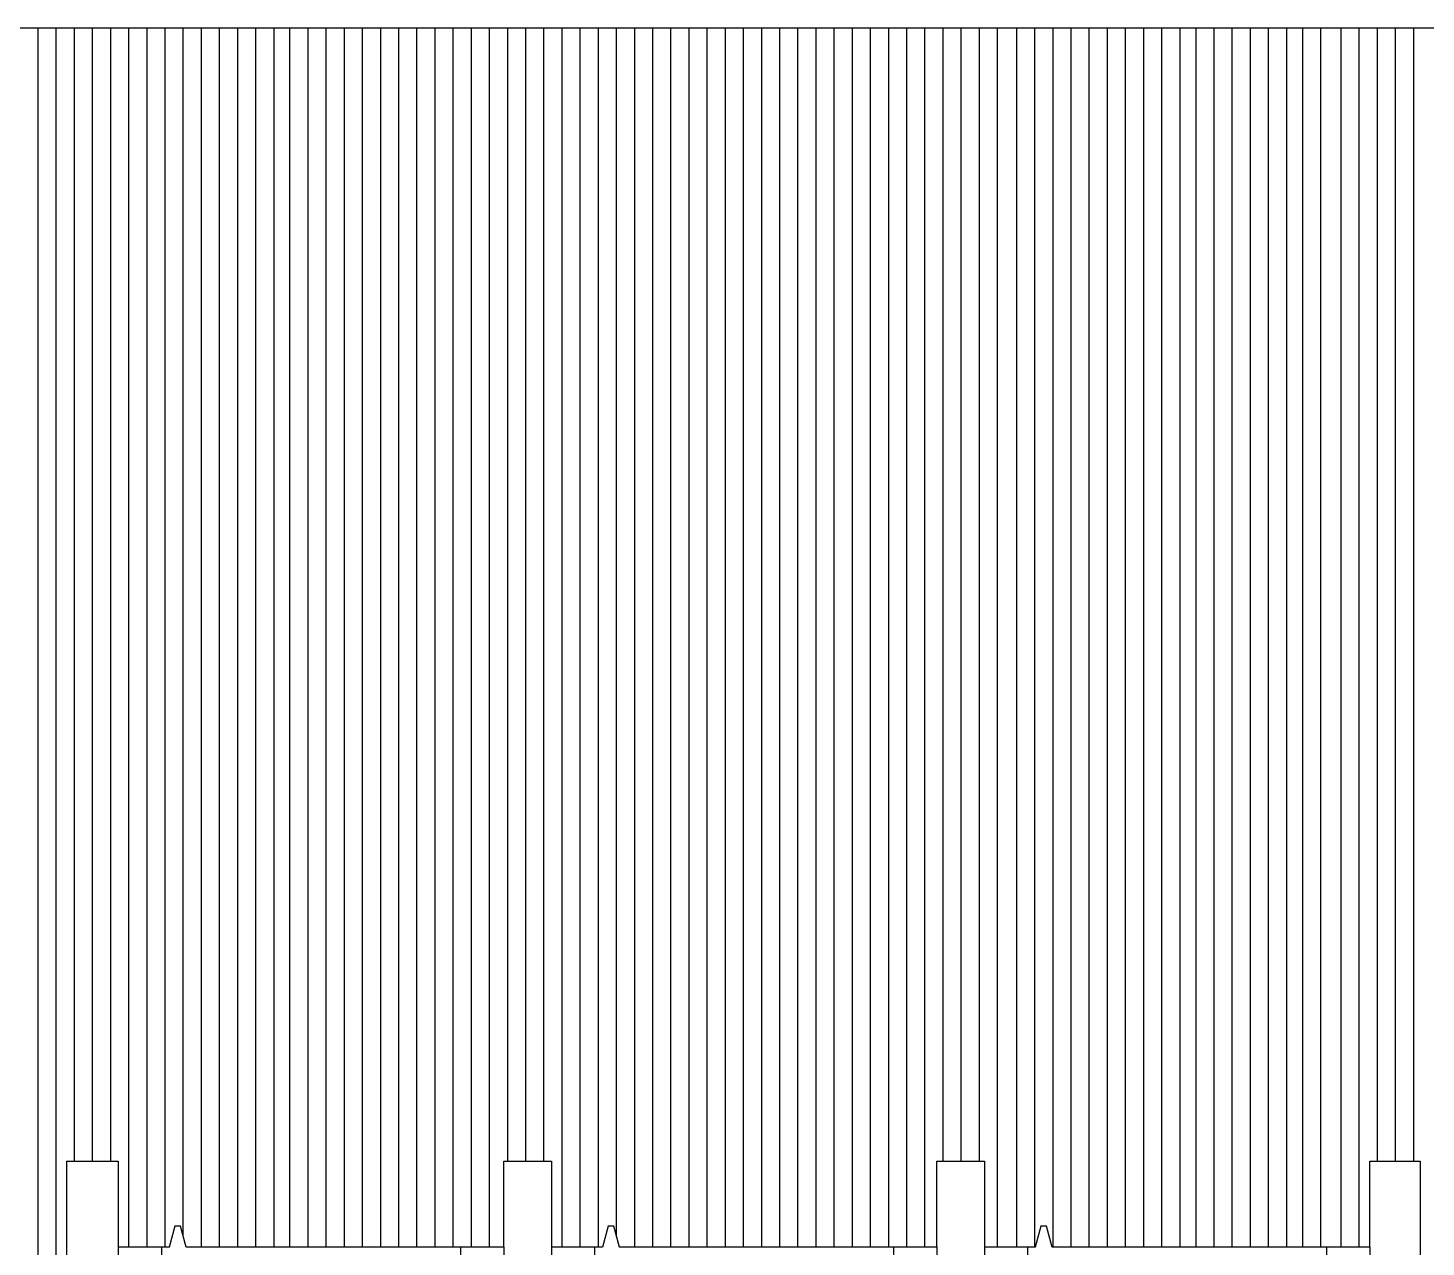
# Model space of a CAD drawing. Header units: inches. Extents: x -1050 to 2326, y -960 to 1416.
# Drawn here: x 820.4 to 881.5, y 998.4 to 1051.7 of the extents above; entities that cross this region are included whole.
import ezdxf

# ---------------------------------------------------------------- set-up
doc = ezdxf.new("R2010")
doc.units = ezdxf.units.IN
doc.header["$LTSCALE"] = 10
doc.layers.get('0').update_dxf_attribs({"linetype": 'CONTINUOUS'})
doc.layers.add('PSYMS', color=7, linetype='CONTINUOUS')

# ---------------------------------------------------------------- blocks, each defined once
blk = doc.blocks.new('E0919202')
for p, q in [((-0.4323, 6.437), (4.8377, 6.437)), ((0.9879, 0.8931), (0.9879, 6.437)), ((1.0191, 0.9273), (1.0191, 6.437)), ((1.0504, 4.4845), (1.0504, 6.437)), ((1.0816, 4.4845), (1.0816, 6.437)), ((1.1129, 4.4845), (1.1129, 6.437)), ((1.1441, 4.3369), (1.1441, 6.437)), ((1.1754, 4.3369), (1.1754, 6.437)), ((1.2066, 4.3369), (1.2066, 6.437)), ((1.2379, 4.3553), (1.2379, 6.437)), ((1.2691, 4.3369), (1.2691, 6.437)), ((1.3004, 4.3369), (1.3004, 6.437)), ((1.3316, 4.3369), (1.3316, 6.437)), ((1.3629, 4.3369), (1.3629, 6.437)), ((1.3941, 4.3369), (1.3941, 6.437)), ((1.4216, 4.3369), (1.4216, 6.437)), ((1.4529, 4.3369), (1.4529, 6.437)), ((1.4841, 4.3369), (1.4841, 6.437)), ((1.5154, 4.3369), (1.5154, 6.437)), ((1.5466, 4.3369), (1.5466, 6.437)), ((1.5779, 4.3369), (1.5779, 6.437)), ((1.6091, 4.3369), (1.6091, 6.437)), ((1.6404, 4.3369), (1.6404, 6.437)), ((1.6716, 4.3369), (1.6716, 6.437)), ((1.7029, 4.3369), (1.7029, 6.437)), ((1.7341, 4.3369), (1.7341, 6.437)), ((1.7654, 4.3369), (1.7654, 6.437)), ((1.7966, 4.4845), (1.7966, 6.437)), ((1.8279, 4.4845), (1.8279, 6.437)), ((1.8591, 4.4845), (1.8591, 6.437)), ((1.8904, 4.3369), (1.8904, 6.437)), ((1.9216, 4.3369), (1.9216, 6.437)), ((1.9529, 4.3369), (1.9529, 6.437)), ((1.9841, 4.3543), (1.9841, 6.437)), ((2.0154, 4.3369), (2.0154, 6.437)), ((2.0466, 4.3369), (2.0466, 6.437)), ((2.0779, 4.3369), (2.0779, 6.437)), ((2.1091, 4.3369), (2.1091, 6.437)), ((2.1404, 4.3369), (2.1404, 6.437)), ((2.1716, 4.3369), (2.1716, 6.437)), ((2.2029, 4.3369), (2.2029, 6.437)), ((2.2341, 4.3369), (2.2341, 6.437)), ((2.2654, 4.3369), (2.2654, 6.437)), ((2.2966, 4.3369), (2.2966, 6.437)), ((2.3279, 4.3369), (2.3279, 6.437)), ((2.3591, 4.3369), (2.3591, 6.437)), ((2.3904, 4.3369), (2.3904, 6.437)), ((2.4216, 4.3369), (2.4216, 6.437)), ((2.4529, 4.3369), (2.4529, 6.437)), ((2.4841, 4.3369), (2.4841, 6.437)), ((2.5154, 4.3369), (2.5154, 6.437)), ((2.5466, 4.4845), (2.5466, 6.437)), ((2.5779, 4.4845), (2.5779, 6.437)), ((2.6091, 4.4845), (2.6091, 6.437)), ((2.6404, 4.3369), (2.6404, 6.437)), ((2.6735, 4.3369), (2.6735, 6.437)), ((2.7048, 4.3369), (2.7048, 6.437)), ((2.736, 4.3369), (2.736, 6.437)), ((2.7673, 4.3369), (2.7673, 6.437)), ((2.7985, 4.3369), (2.7985, 6.437)), ((2.8298, 4.3369), (2.8298, 6.437)), ((2.861, 4.3369), (2.861, 6.437)), ((2.8923, 4.3369), (2.8923, 6.437)), ((2.9235, 4.3369), (2.9235, 6.437)), ((2.9548, 4.3369), (2.9548, 6.437)), ((2.9823, 4.3369), (2.9823, 6.437)), ((3.0135, 4.3369), (3.0135, 6.437)), ((3.0448, 4.3369), (3.0448, 6.437)), ((3.076, 4.3369), (3.076, 6.437)), ((3.1073, 4.3369), (3.1073, 6.437)), ((3.1385, 4.3369), (3.1385, 6.437)), ((3.166, 4.3369), (3.166, 6.437)), ((3.1973, 4.3369), (3.1973, 6.437)), ((3.2323, 4.3369), (3.2323, 6.437)), ((3.2635, 4.3369), (3.2635, 6.437)), ((3.2948, 4.4845), (3.2948, 6.437)), ((3.326, 4.4845), (3.326, 6.437)), ((3.3573, 4.4845), (3.3573, 6.437)), ((1.0369, 4.4845), (1.0369, 1.3595)), ((1.0369, 4.4845), (1.0369, 1.3595)), ((1.0369, 4.4845), (1.0369, 4.422)), ((1.0369, 4.4845), (1.1259, 4.4845)), ((1.0369, 4.4845), (1.1259, 4.4845)), ((1.1259, 4.4845), (1.1259, 4.3369)), ((1.1259, 4.4845), (1.1259, 4.422)), ((1.7899, 4.4845), (1.8719, 4.4845)), ((1.7899, 4.4845), (1.8719, 4.4845)), ((1.7899, 4.3369), (1.7899, 4.4845)), ((1.7899, 4.422), (1.7899, 4.4845)), ((1.8719, 4.4845), (1.8719, 1.3595)), ((1.8719, 4.4845), (1.8719, 1.3595)), ((1.8719, 4.4845), (1.8719, 4.422)), ((2.5359, 4.3369), (2.5359, 4.4845)), ((2.5359, 4.4845), (2.6179, 4.4845)), ((2.5359, 4.4845), (2.6179, 4.4845)), ((2.5359, 4.422), (2.5359, 4.4845)), ((2.6179, 4.4845), (2.6179, 1.3595)), ((2.6179, 4.4845), (2.6179, 4.422)), ((3.2815, 4.3369), (3.2815, 4.4845)), ((3.2815, 4.4845), (3.3685, 4.4845)), ((3.2815, 4.4845), (3.3685, 4.4845)), ((3.2815, 4.422), (3.2815, 4.4845)), ((3.3685, 4.4845), (3.3685, 1.3595)), ((3.3685, 4.4845), (3.3685, 1.3595)), ((3.3685, 4.4845), (3.3685, 4.422)), ((1.1259, 4.422), (1.1259, 4.3369)), ((1.2235, 4.3725), (1.2137, 4.336)), ((1.2333, 4.3725), (1.2235, 4.3725)), ((1.243, 4.336), (1.2333, 4.3725)), ((1.9695, 4.3725), (1.9597, 4.336)), ((1.9793, 4.3725), (1.9695, 4.3725)), ((1.989, 4.336), (1.9793, 4.3725)), ((2.7151, 4.3725), (2.7053, 4.336)), ((2.7249, 4.3725), (2.7151, 4.3725)), ((2.7346, 4.336), (2.7249, 4.3725)), ((1.1259, 4.3369), (1.214, 4.3369)), ((1.1259, 4.3369), (1.1263, 2.762)), ((1.1259, 4.3369), (1.214, 4.3369)), ((1.2004, 4.3369), (1.2004, 4.207)), ((1.2428, 4.3369), (1.7899, 4.3369)), ((1.2428, 4.3369), (1.7899, 4.3369)), ((1.7154, 4.3369), (1.7154, 4.207)), ((1.7899, 4.3369), (1.7899, 1.422)), ((1.8719, 4.3369), (1.96, 4.3369)), ((1.8719, 4.3369), (1.96, 4.3369)), ((1.9464, 4.3369), (1.9464, 4.207)), ((1.9888, 4.3369), (2.5359, 4.3369)), ((1.9888, 4.3369), (2.5359, 4.3369)), ((2.4614, 4.3369), (2.4614, 4.207)), ((2.5359, 4.3369), (2.5359, 1.422)), ((2.6175, 4.3369), (2.7055, 4.3369)), ((2.692, 4.3369), (2.692, 4.207)), ((2.7343, 4.3369), (3.2815, 4.3369)), ((3.207, 4.3369), (3.207, 4.207)), ((3.2815, 4.3369), (3.2815, 1.507))]:
    blk.add_line(p, q)

msp = doc.modelspace()

# ---------------------------------------------------------------- block references
at = {"layer": 'PSYMS', "xscale": 25.39999999999964, "yscale": 25.39999999999964, "zscale": 25.39999999999964}
msp.add_blockref('E0919202', (795.732, 888.228), dxfattribs=at)

doc.saveas('drawing.dxf')
